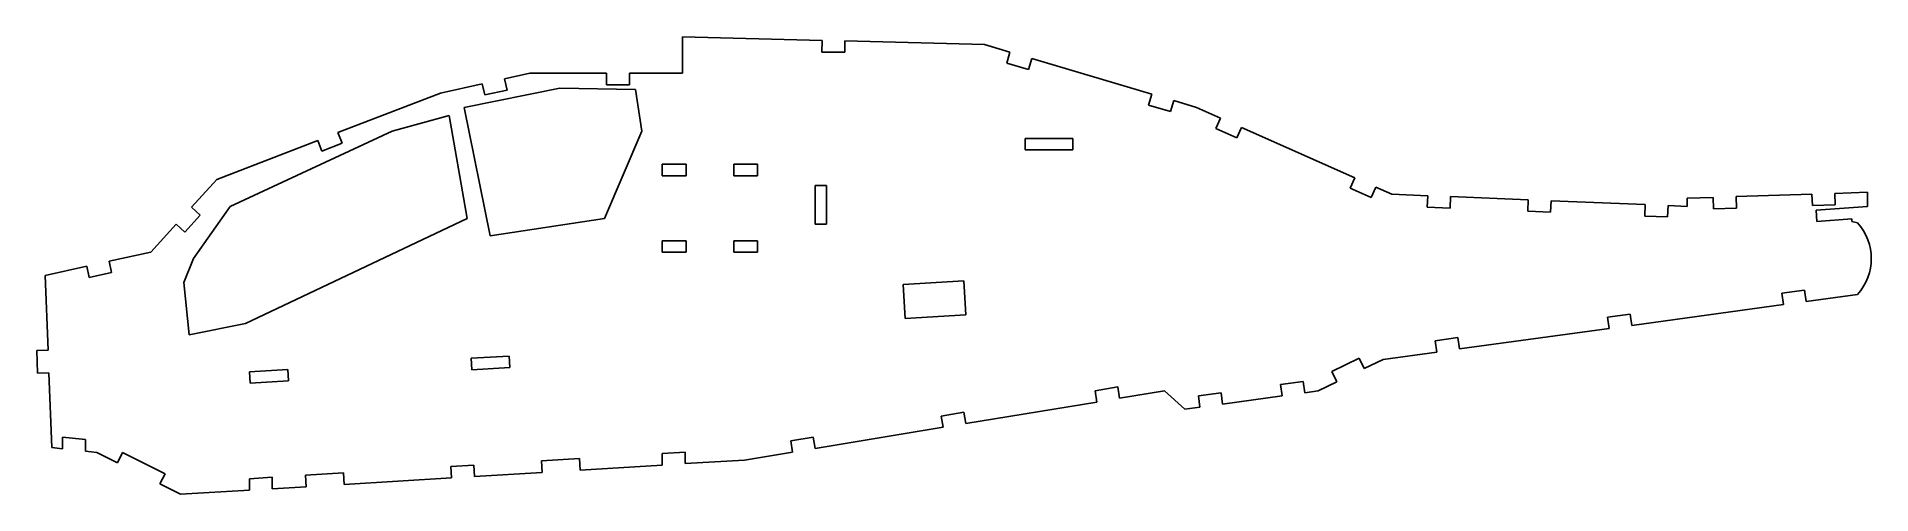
# Model space of a CAD drawing. Header units: millimetres. Extents: x 3137 to 3626, y 1681 to 1803.
import ezdxf

# ---------------------------------------------------------------- set-up
doc = ezdxf.new("R2010")
doc.units = ezdxf.units.MM

msp = doc.modelspace()

# ---------------------------------------------------------------- linework, layer by layer
at = {"color": 254, "true_color": 0xcad1ee}
for p, q in [((3346.72, 1801.82, 928.77), (3309.53, 1802.79, 928.77)), ((3309.53, 1802.79, 928.77), (3309.53, 1793.04, 928.77)), ((3346.64, 1798.69, 928.77), (3346.72, 1801.82, 928.77)), ((3352.82, 1801.66, 928.77), (3352.74, 1798.69, 928.77)), ((3390.01, 1800.68, 928.77), (3352.82, 1801.66, 928.77)), ((3396.79, 1798.67, 928.77), (3390.01, 1800.68, 928.77)), ((3352.74, 1798.69, 928.77), (3346.64, 1798.69, 928.77)), ((3395.93, 1795.75, 928.77), (3396.79, 1798.67, 928.77)), ((3401.77, 1794.02, 928.77), (3395.93, 1795.75, 928.77)), ((3402.64, 1796.94, 928.77), (3401.77, 1794.02, 928.77)), ((3434.61, 1787.47, 928.77), (3402.64, 1796.94, 928.77)), ((3256.12, 1790.25, 928.77), (3244.95, 1787.78, 928.77)), ((3256.77, 1787.27, 928.77), (3256.12, 1790.25, 928.77)), ((3268.82, 1793.04, 928.77), (3262.07, 1791.56, 928.77)), ((3262.07, 1791.56, 928.77), (3262.73, 1788.58, 928.77)), ((3289.23, 1793.04, 928.77), (3268.82, 1793.04, 928.77)), ((3289.23, 1790, 928.77), (3289.23, 1793.04, 928.77)), ((3309.53, 1793.04, 928.77), (3295.33, 1793.04, 928.77)), ((3295.33, 1793.04, 928.77), (3295.33, 1790, 928.77)), ((3244.95, 1787.78, 928.77), (3217.64, 1777.22, 928.77)), ((3276.78, 1789.08, 928.77), (3251.31, 1783.94, 928.77)), ((3262.73, 1788.58, 928.77), (3256.77, 1787.27, 928.77)), ((3296.99, 1788.7, 928.77), (3276.78, 1789.08, 928.77)), ((3295.33, 1790, 928.77), (3289.23, 1790, 928.77)), ((3298.66, 1777.6, 928.77), (3296.99, 1788.7, 928.77)), ((3433.75, 1784.55, 928.77), (3434.61, 1787.47, 928.77)), ((3440.46, 1785.74, 928.77), (3439.59, 1782.82, 928.77)), ((3446.55, 1783.94, 928.77), (3440.46, 1785.74, 928.77)), ((3247.26, 1781.81, 928.77), (3232.12, 1777.6, 928.77)), ((3252.05, 1754.33, 928.77), (3247.26, 1781.81, 928.77)), ((3251.31, 1783.94, 928.77), (3258.22, 1749.73, 928.77)), ((3439.59, 1782.82, 928.77), (3433.75, 1784.55, 928.77)), ((3452.95, 1781.09, 928.77), (3446.55, 1783.94, 928.77)), ((3451.71, 1778.31, 928.77), (3452.95, 1781.09, 928.77)), ((3232.12, 1777.6, 928.77), (3188.91, 1757.57, 928.77)), ((3217.64, 1777.22, 928.77), (3218.74, 1774.38, 928.77)), ((3288.73, 1754.33, 928.77), (3298.66, 1777.6, 928.77)), ((3400.84, 1775.63, 928.77), (3400.84, 1772.59, 928.77)), ((3413.54, 1775.63, 928.77), (3400.84, 1775.63, 928.77)), ((3413.54, 1772.59, 928.77), (3413.54, 1775.63, 928.77)), ((3457.28, 1775.83, 928.77), (3451.71, 1778.31, 928.77)), ((3458.52, 1778.62, 928.77), (3457.28, 1775.83, 928.77)), ((3488.77, 1765.18, 928.77), (3458.52, 1778.62, 928.77)), ((3212.29, 1775.15, 928.77), (3185.36, 1764.73, 928.77)), ((3213.39, 1772.31, 928.77), (3212.29, 1775.15, 928.77)), ((3218.74, 1774.38, 928.77), (3213.39, 1772.31, 928.77)), ((3400.84, 1772.59, 928.77), (3413.54, 1772.59, 928.77)), ((3304.11, 1768.78, 928.77), (3304.11, 1765.73, 928.77)), ((3310.46, 1768.78, 928.77), (3304.11, 1768.78, 928.77)), ((3304.11, 1765.73, 928.77), (3310.46, 1765.73, 928.77)), ((3310.46, 1765.73, 928.77), (3310.46, 1768.78, 928.77)), ((3323.16, 1768.78, 928.77), (3323.16, 1765.73, 928.77)), ((3329.51, 1768.78, 928.77), (3323.16, 1768.78, 928.77)), ((3323.16, 1765.73, 928.77), (3329.51, 1765.73, 928.77)), ((3329.51, 1765.73, 928.77), (3329.51, 1768.78, 928.77)), ((3185.36, 1764.73, 928.77), (3178.64, 1757.32, 928.77)), ((3344.86, 1763.09, 928.77), (3344.86, 1752.78, 928.77)), ((3347.91, 1763.09, 928.77), (3344.86, 1763.09, 928.77)), ((3347.91, 1752.78, 928.77), (3347.91, 1763.09, 928.77)), ((3487.54, 1762.39, 928.77), (3488.77, 1765.18, 928.77)), ((3493.11, 1759.92, 928.77), (3487.54, 1762.39, 928.77)), ((3494.34, 1762.7, 928.77), (3493.11, 1759.92, 928.77)), ((3498.63, 1760.8, 928.77), (3494.34, 1762.7, 928.77)), ((3508.16, 1760.41, 928.77), (3498.63, 1760.8, 928.77)), ((3610.61, 1760.83, 928.77), (3590.36, 1760.16, 928.77)), ((3610.71, 1757.78, 928.77), (3610.61, 1760.83, 928.77)), ((3625.43, 1761.32, 928.77), (3616.7, 1761.03, 928.77)), ((3616.7, 1761.03, 928.77), (3616.8, 1757.98, 928.77)), ((3625.43, 1757.57, 928.77), (3625.43, 1761.32, 928.77)), ((3178.64, 1757.32, 928.77), (3180.91, 1755.26, 928.77)), ((3188.91, 1757.57, 928.77), (3179.13, 1743.62, 928.77)), ((3508.04, 1757.36, 928.77), (3508.16, 1760.41, 928.77)), ((3514.13, 1757.11, 928.77), (3508.04, 1757.36, 928.77)), ((3514.26, 1760.16, 928.77), (3514.13, 1757.11, 928.77)), ((3534.95, 1759.31, 928.77), (3514.26, 1760.16, 928.77)), ((3534.82, 1756.26, 928.77), (3534.95, 1759.31, 928.77)), ((3540.91, 1756.01, 928.77), (3534.82, 1756.26, 928.77)), ((3541.04, 1759.06, 928.77), (3540.91, 1756.01, 928.77)), ((3566.14, 1758.03, 928.77), (3541.04, 1759.06, 928.77)), ((3566.02, 1754.98, 928.77), (3566.14, 1758.03, 928.77)), ((3572.23, 1757.78, 928.77), (3572.11, 1754.73, 928.77)), ((3577.36, 1757.57, 928.77), (3572.23, 1757.78, 928.77)), ((3584.26, 1759.96, 928.77), (3577.36, 1759.73, 928.77)), ((3577.36, 1759.73, 928.77), (3577.36, 1757.57, 928.77)), ((3584.36, 1756.91, 928.77), (3584.26, 1759.96, 928.77)), ((3590.46, 1757.11, 928.77), (3584.36, 1756.91, 928.77)), ((3590.36, 1760.16, 928.77), (3590.46, 1757.11, 928.77)), ((3616.8, 1757.98, 928.77), (3610.71, 1757.78, 928.77)), ((3611.69, 1756.53, 928.77), (3625.43, 1757.57, 928.77)), ((3611.92, 1753.49, 928.77), (3611.69, 1756.53, 928.77)), ((3174.51, 1752.78, 928.77), (3167.8, 1745.36, 928.77)), ((3176.79, 1750.71, 928.77), (3174.51, 1752.78, 928.77)), ((3180.91, 1755.26, 928.77), (3176.79, 1750.71, 928.77)), ((3193.04, 1726.32, 928.77), (3252.05, 1754.33, 928.77)), ((3258.22, 1749.73, 928.77), (3288.73, 1754.33, 928.77)), ((3344.86, 1752.78, 928.77), (3347.91, 1752.78, 928.77)), ((3572.11, 1754.73, 928.77), (3566.02, 1754.98, 928.77)), ((3621.24, 1754.2, 928.77), (3611.92, 1753.49, 928.77)), ((3621.24, 1753.49, 928.77), (3621.24, 1754.2, 928.77)), ((3622.77, 1753.15, 928.77), (3621.24, 1753.49, 928.77)), ((3304.11, 1748.36, 928.77), (3304.11, 1745.31, 928.77)), ((3310.46, 1748.36, 928.77), (3304.11, 1748.36, 928.77)), ((3310.46, 1745.31, 928.77), (3310.46, 1748.36, 928.77)), ((3323.16, 1748.36, 928.77), (3323.16, 1745.31, 928.77)), ((3329.51, 1748.36, 928.77), (3323.16, 1748.36, 928.77)), ((3329.51, 1745.31, 928.77), (3329.51, 1748.36, 928.77)), ((3150.69, 1741.59, 928.77), (3139.61, 1739.15, 928.77)), ((3151.34, 1738.62, 928.77), (3150.69, 1741.59, 928.77)), ((3167.8, 1745.36, 928.77), (3156.64, 1742.91, 928.77)), ((3156.64, 1742.91, 928.77), (3157.3, 1739.93, 928.77)), ((3179.13, 1743.62, 928.77), (3176.6, 1737.24, 928.77)), ((3304.11, 1745.31, 928.77), (3310.46, 1745.31, 928.77)), ((3323.16, 1745.31, 928.77), (3329.51, 1745.31, 928.77)), ((3139.61, 1739.15, 928.77), (3140.38, 1719.27, 928.77)), ((3157.3, 1739.93, 928.77), (3151.34, 1738.62, 928.77)), ((3176.6, 1737.24, 928.77), (3178.02, 1723.28, 928.77)), ((3384.49, 1737.75, 928.77), (3368.29, 1736.76, 928.77)), ((3368.29, 1736.76, 928.77), (3368.84, 1727.68, 928.77)), ((3385.04, 1728.66, 928.77), (3384.49, 1737.75, 928.77)), ((3602.59, 1734.4, 928.77), (3608.63, 1735.23, 928.77)), ((3603, 1731.39, 928.77), (3602.59, 1734.4, 928.77)), ((3608.63, 1735.23, 928.77), (3609.04, 1732.21, 928.77)), ((3609.04, 1732.21, 928.77), (3622.77, 1734.1, 928.77)), ((3368.84, 1727.68, 928.77), (3385.04, 1728.66, 928.77)), ((3556.09, 1728.03, 928.77), (3562.13, 1728.86, 928.77)), ((3556.51, 1725.01, 928.77), (3556.09, 1728.03, 928.77)), ((3562.13, 1728.86, 928.77), (3562.55, 1725.84, 928.77)), ((3562.55, 1725.84, 928.77), (3603, 1731.39, 928.77)), ((3178.02, 1723.28, 928.77), (3193.04, 1726.32, 928.77)), ((3510.16, 1721.73, 928.77), (3516.2, 1722.56, 928.77)), ((3510.58, 1718.71, 928.77), (3510.16, 1721.73, 928.77)), ((3516.2, 1722.56, 928.77), (3516.62, 1719.54, 928.77)), ((3516.62, 1719.54, 928.77), (3556.51, 1725.01, 928.77)), ((3140.38, 1719.27, 928.77), (3137.33, 1719.15, 928.77)), ((3137.33, 1719.15, 928.77), (3137.56, 1713.06, 928.77)), ((3263.29, 1717.67, 928.77), (3253.15, 1717.06, 928.77)), ((3253.15, 1717.06, 928.77), (3253.33, 1714.02, 928.77)), ((3263.47, 1714.63, 928.77), (3263.29, 1717.67, 928.77)), ((3482.62, 1713.52, 928.77), (3489.94, 1717.06, 928.77)), ((3489.94, 1717.06, 928.77), (3491.26, 1714.32, 928.77)), ((3491.26, 1714.32, 928.77), (3496.28, 1716.75, 928.77)), ((3496.28, 1716.75, 928.77), (3510.58, 1718.71, 928.77)), ((3137.56, 1713.06, 928.77), (3140.61, 1713.17, 928.77)), ((3140.61, 1713.17, 928.77), (3141.37, 1693.24, 928.77)), ((3204.24, 1714.09, 928.77), (3194.09, 1713.47, 928.77)), ((3194.09, 1713.47, 928.77), (3194.28, 1710.43, 928.77)), ((3204.42, 1711.05, 928.77), (3204.24, 1714.09, 928.77)), ((3253.33, 1714.02, 928.77), (3263.47, 1714.63, 928.77)), ((3483.95, 1710.78, 928.77), (3482.62, 1713.52, 928.77)), ((3194.28, 1710.43, 928.77), (3204.42, 1711.05, 928.77)), ((3419.55, 1708.43, 928.77), (3425.57, 1709.42, 928.77)), ((3419.97, 1705.4, 928.77), (3419.55, 1708.43, 928.77)), ((3425.57, 1709.42, 928.77), (3425.98, 1706.4, 928.77)), ((3425.98, 1706.4, 928.77), (3438.02, 1708.38, 928.77)), ((3438.02, 1708.38, 928.77), (3443.42, 1703.48, 928.77)), ((3447.04, 1707.05, 928.77), (3453.08, 1707.88, 928.77)), ((3447.45, 1704.03, 928.77), (3447.04, 1707.05, 928.77)), ((3453.08, 1707.88, 928.77), (3453.49, 1704.86, 928.77)), ((3453.49, 1704.86, 928.77), (3469.36, 1707.04, 928.77)), ((3468.94, 1710.06, 928.77), (3474.98, 1710.89, 928.77)), ((3469.36, 1707.04, 928.77), (3468.94, 1710.06, 928.77)), ((3474.98, 1710.89, 928.77), (3475.4, 1707.87, 928.77)), ((3475.4, 1707.87, 928.77), (3478.93, 1708.35, 928.77)), ((3478.93, 1708.35, 928.77), (3483.95, 1710.78, 928.77)), ((3378.5, 1701.66, 928.77), (3384.52, 1702.66, 928.77)), ((3384.52, 1702.66, 928.77), (3385.02, 1699.65, 928.77)), ((3385.02, 1699.65, 928.77), (3419.97, 1705.4, 928.77)), ((3443.42, 1703.48, 928.77), (3447.45, 1704.03, 928.77)), ((3344.86, 1693.03, 928.77), (3379, 1698.66, 928.77)), ((3379, 1698.66, 928.77), (3378.5, 1701.66, 928.77)), ((3141.37, 1693.24, 928.77), (3144.23, 1692.94, 928.77)), ((3144.23, 1692.94, 928.77), (3144.23, 1696.05, 928.77)), ((3144.23, 1696.05, 928.77), (3150.32, 1695.41, 928.77)), ((3150.32, 1695.41, 928.77), (3150.32, 1692.3, 928.77)), ((3150.32, 1692.3, 928.77), (3153.33, 1691.98, 928.77)), ((3338.35, 1695.05, 928.77), (3344.37, 1696.04, 928.77)), ((3338.85, 1692.04, 928.77), (3338.35, 1695.05, 928.77)), ((3344.37, 1696.04, 928.77), (3344.86, 1693.03, 928.77)), ((3153.33, 1691.98, 928.77), (3158.83, 1689.23, 928.77)), ((3158.83, 1689.23, 928.77), (3160.19, 1691.96, 928.77)), ((3160.19, 1691.96, 928.77), (3171.55, 1686.28, 928.77)), ((3247.77, 1688.23, 928.77), (3253.85, 1688.6, 928.77)), ((3247.95, 1685.19, 928.77), (3247.77, 1688.23, 928.77)), ((3253.85, 1688.6, 928.77), (3254.04, 1685.56, 928.77)), ((3282.01, 1690.31, 928.77), (3271.87, 1689.69, 928.77)), ((3271.87, 1689.69, 928.77), (3272.06, 1686.65, 928.77)), ((3282.01, 1690.31, 928.77), (3282.2, 1687.27, 928.77)), ((3282.2, 1687.27, 928.77), (3304.11, 1688.6, 928.77)), ((3304.11, 1691.65, 928.77), (3310.2, 1692.02, 928.77)), ((3304.11, 1688.6, 928.77), (3304.11, 1691.65, 928.77)), ((3310.2, 1692.02, 928.77), (3310.2, 1688.97, 928.77)), ((3310.2, 1688.97, 928.77), (3326, 1689.93, 928.77)), ((3326, 1689.93, 928.77), (3338.85, 1692.04, 928.77)), ((3171.55, 1686.28, 928.77), (3170.19, 1683.55, 928.77)), ((3170.19, 1683.55, 928.77), (3175.68, 1680.8, 928.77)), ((3194.02, 1684.97, 928.77), (3200.12, 1685.34, 928.77)), ((3194.02, 1681.92, 928.77), (3194.02, 1684.97, 928.77)), ((3200.12, 1685.34, 928.77), (3200.12, 1682.29, 928.77)), ((3200.12, 1682.29, 928.77), (3209.17, 1682.83, 928.77)), ((3219.13, 1686.49, 928.77), (3208.98, 1685.88, 928.77)), ((3208.98, 1685.88, 928.77), (3209.17, 1682.83, 928.77)), ((3219.13, 1686.49, 928.77), (3219.31, 1683.45, 928.77)), ((3219.31, 1683.45, 928.77), (3247.95, 1685.19, 928.77)), ((3254.04, 1685.56, 928.77), (3272.06, 1686.65, 928.77)), ((3175.68, 1680.8, 928.77), (3194.02, 1681.92, 928.77))]:
    msp.add_line(p, q, dxfattribs=at)
msp.add_arc((3612.2, 1743.62, 928.77), 14.23, 317.978, 42.022, dxfattribs=at)

doc.saveas('drawing.dxf')
